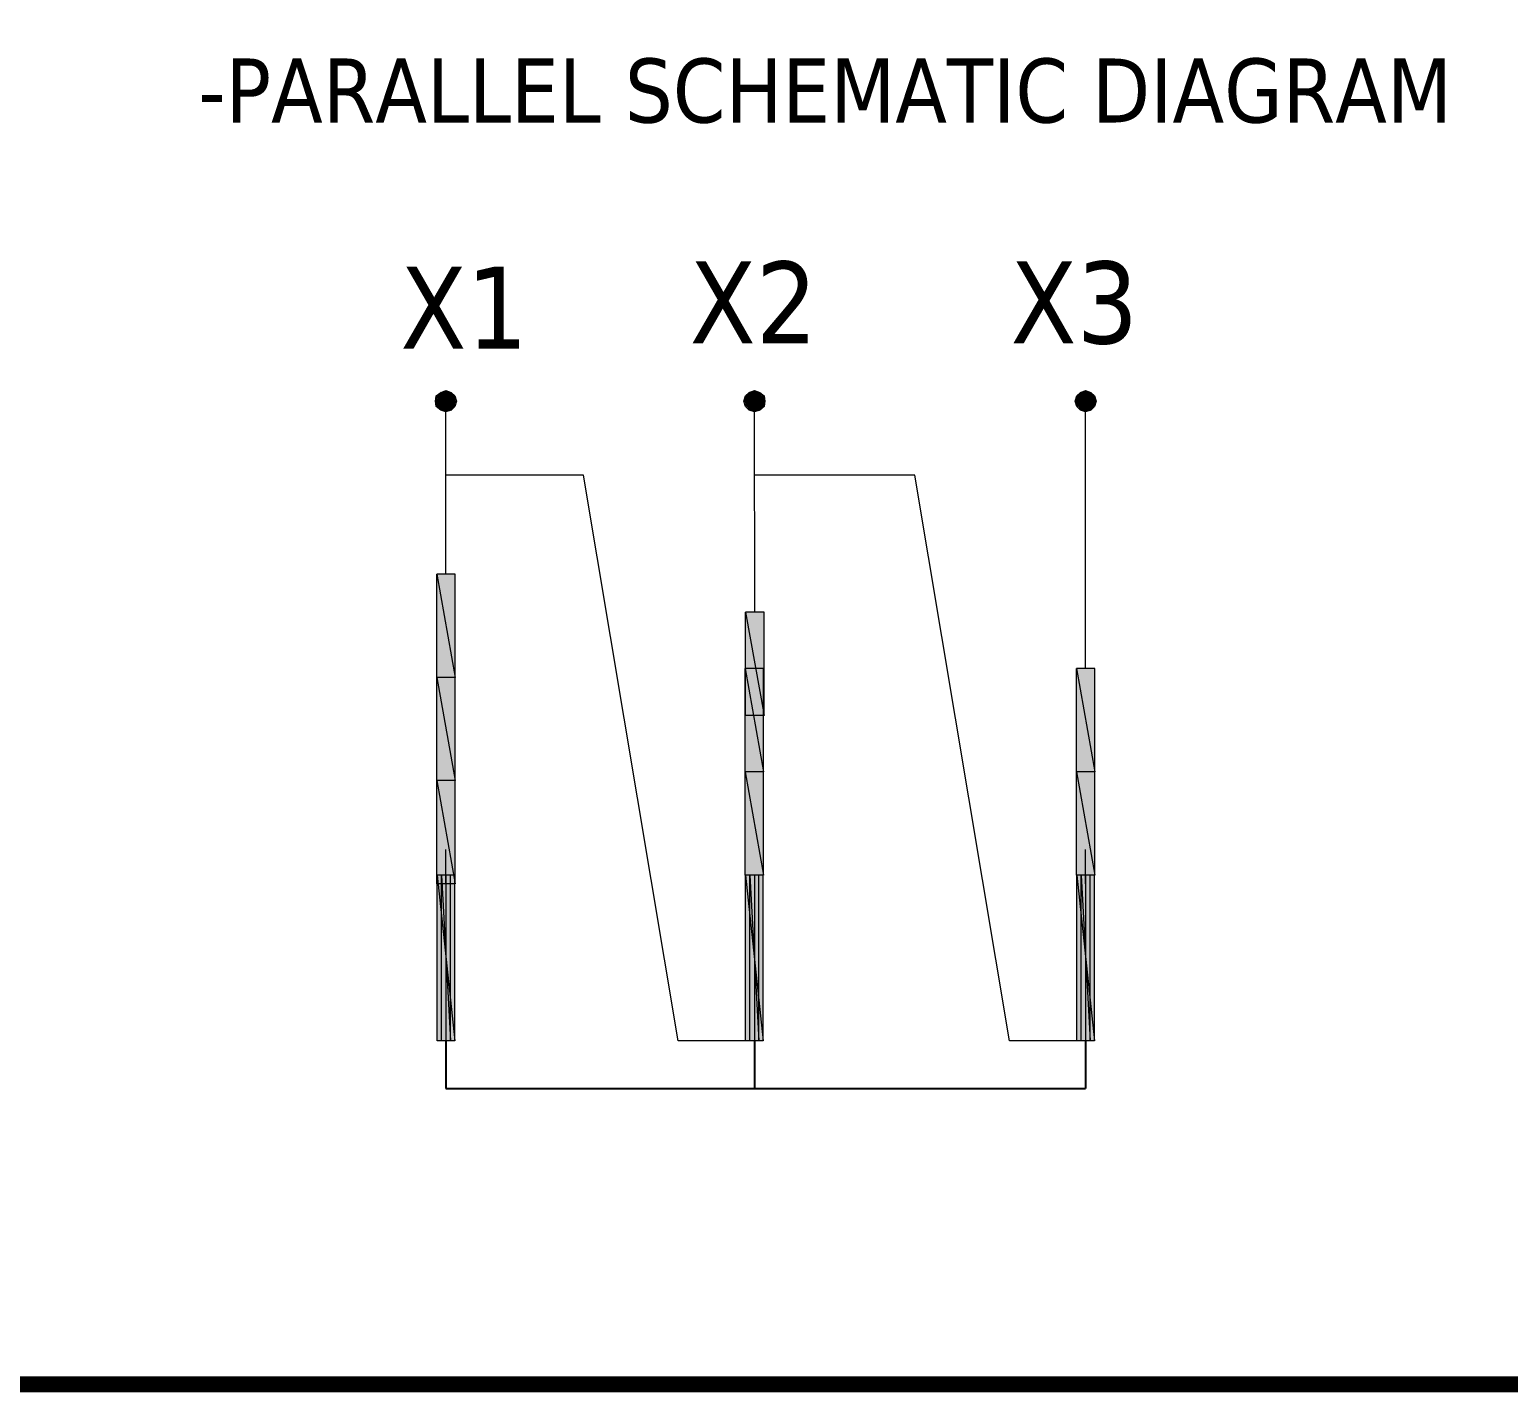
# Model space of a CAD drawing. Header units: millimetres. Extents: x 36873 to 51119, y -3533 to 6541.
# Drawn here: x 43467 to 44557, y -3165 to -2161 of the extents above; entities that cross this region are included whole.
import ezdxf

# ---------------------------------------------------------------- set-up
doc = ezdxf.new("R2010")
doc.units = ezdxf.units.MM
doc.header["$LTSCALE"] = 13
doc.layers.add('1', color=4, linetype='Continuous')
doc.layers.add('标注、文本', color=3, linetype='Continuous', lineweight=25)
doc.layers.add('铁心', color=3, linetype='Continuous', lineweight=0)
doc.styles.add('Tahoma_txtstyle_30.40_0_0', font='tahoma.ttf')

msp = doc.modelspace()

# ---------------------------------------------------------------- hatches: boundary and pattern name
at = {"layer": '铁心'}
h = msp.add_hatch(color=256, dxfattribs=at)
h.paths.add_polyline_path([(43766.459, -2431.084), (43768.41, -2432.385), (43765.809, -2434.986)])
h.paths.add_polyline_path([(43768.41, -2432.385), (43765.809, -2434.986), (43767.759, -2434.986)])
h.paths.add_polyline_path([(43765.809, -2434.986), (43767.759, -2434.986), (43766.459, -2438.887)])
h.paths.add_polyline_path([(43767.759, -2434.986), (43766.459, -2438.887), (43768.41, -2437.587)])
h.paths.add_polyline_path([(43766.459, -2438.887), (43768.41, -2437.587), (43769.71, -2441.488)])
h.paths.add_polyline_path([(43768.41, -2437.587), (43769.71, -2441.488), (43771.011, -2439.538)])
h.paths.add_polyline_path([(43769.71, -2441.488), (43771.011, -2439.538), (43773.611, -2442.789)])
h.paths.add_polyline_path([(43771.011, -2439.538), (43773.611, -2442.789), (43773.611, -2440.188)])
h.paths.add_polyline_path([(43773.611, -2442.789), (43773.611, -2440.188), (43777.513, -2441.488)])
h.paths.add_polyline_path([(43773.611, -2440.188), (43777.513, -2441.488), (43776.212, -2439.538)])
h.paths.add_polyline_path([(43777.513, -2441.488), (43776.212, -2439.538), (43780.114, -2438.887)])
h.paths.add_polyline_path([(43776.212, -2439.538), (43780.114, -2438.887), (43778.163, -2437.587)])
h.paths.add_polyline_path([(43780.114, -2438.887), (43778.163, -2437.587), (43781.414, -2434.986)])
h.paths.add_polyline_path([(43778.163, -2437.587), (43781.414, -2434.986), (43778.813, -2434.986)])
h.paths.add_polyline_path([(43781.414, -2434.986), (43778.813, -2434.986), (43780.114, -2431.084)])
h.paths.add_polyline_path([(43778.813, -2434.986), (43780.114, -2431.084), (43778.163, -2432.385)])
h.paths.add_polyline_path([(43780.114, -2431.084), (43778.163, -2432.385), (43777.513, -2428.483)])
h.paths.add_polyline_path([(43778.163, -2432.385), (43777.513, -2428.483), (43776.212, -2430.434)])
h.paths.add_polyline_path([(43777.513, -2428.483), (43776.212, -2430.434), (43773.611, -2427.183)])
h.paths.add_polyline_path([(43776.212, -2430.434), (43773.611, -2427.183), (43773.611, -2429.134)])
h.paths.add_polyline_path([(43773.611, -2427.183), (43773.611, -2429.134), (43769.71, -2428.483)])
h.paths.add_polyline_path([(43773.611, -2429.134), (43769.71, -2428.483), (43771.011, -2430.434)])
h.paths.add_polyline_path([(43769.71, -2428.483), (43771.011, -2430.434), (43766.459, -2431.084)])
h.paths.add_polyline_path([(43771.011, -2430.434), (43766.459, -2431.084), (43768.41, -2432.385)])
h = msp.add_hatch(color=256, dxfattribs=at)
h.paths.add_polyline_path([(43779.464, -2438.237), (43778.163, -2437.587), (43780.114, -2434.986)])
h.paths.add_polyline_path([(43778.163, -2437.587), (43780.114, -2434.986), (43778.813, -2434.986)])
h.paths.add_polyline_path([(43780.114, -2434.986), (43778.813, -2434.986), (43779.464, -2431.084)])
h.paths.add_polyline_path([(43778.813, -2434.986), (43779.464, -2431.084), (43778.163, -2432.385)])
h.paths.add_polyline_path([(43779.464, -2431.084), (43778.163, -2432.385), (43776.863, -2429.134)])
h.paths.add_polyline_path([(43778.163, -2432.385), (43776.863, -2429.134), (43776.212, -2429.784)])
h.paths.add_polyline_path([(43776.863, -2429.134), (43776.212, -2429.784), (43773.611, -2427.833)])
h.paths.add_polyline_path([(43776.212, -2429.784), (43773.611, -2427.833), (43773.611, -2429.134)])
h.paths.add_polyline_path([(43773.611, -2427.833), (43773.611, -2429.134), (43769.71, -2429.134)])
h.paths.add_polyline_path([(43773.611, -2429.134), (43769.71, -2429.134), (43770.36, -2429.784)])
h.paths.add_polyline_path([(43769.71, -2429.134), (43770.36, -2429.784), (43767.109, -2431.084)])
h.paths.add_polyline_path([(43770.36, -2429.784), (43767.109, -2431.084), (43768.41, -2432.385)])
h.paths.add_polyline_path([(43767.109, -2431.084), (43768.41, -2432.385), (43766.459, -2434.986)])
h.paths.add_polyline_path([(43768.41, -2432.385), (43766.459, -2434.986), (43767.759, -2434.986)])
h.paths.add_polyline_path([(43766.459, -2434.986), (43767.759, -2434.986), (43767.109, -2438.237)])
h.paths.add_polyline_path([(43767.759, -2434.986), (43767.109, -2438.237), (43768.41, -2437.587)])
h.paths.add_polyline_path([(43767.109, -2438.237), (43768.41, -2437.587), (43769.71, -2440.838)])
h.paths.add_polyline_path([(43768.41, -2437.587), (43769.71, -2440.838), (43770.36, -2439.538)])
h.paths.add_polyline_path([(43769.71, -2440.838), (43770.36, -2439.538), (43773.611, -2442.138)])
h.paths.add_polyline_path([(43770.36, -2439.538), (43773.611, -2442.138), (43773.611, -2440.188)])
h.paths.add_polyline_path([(43773.611, -2442.138), (43773.611, -2440.188), (43776.863, -2440.838)])
h.paths.add_polyline_path([(43773.611, -2440.188), (43776.863, -2440.838), (43776.212, -2439.538)])
h.paths.add_polyline_path([(43776.863, -2440.838), (43776.212, -2439.538), (43779.464, -2438.237)])
h.paths.add_polyline_path([(43776.212, -2439.538), (43779.464, -2438.237), (43778.163, -2437.587)])
h = msp.add_hatch(color=256, dxfattribs=at)
h.paths.add_polyline_path([(43767.759, -2431.735), (43778.813, -2431.735), (43770.36, -2429.784)])
h.paths.add_polyline_path([(43778.813, -2431.735), (43770.36, -2429.784), (43776.863, -2429.784)])
h = msp.add_hatch(color=256, dxfattribs=at)
h.paths.add_polyline_path([(43994.476, -2431.084), (43996.427, -2432.385), (43993.176, -2434.986)])
h.paths.add_polyline_path([(43996.427, -2432.385), (43993.176, -2434.986), (43995.777, -2434.986)])
h.paths.add_polyline_path([(43993.176, -2434.986), (43995.777, -2434.986), (43994.476, -2438.887)])
h.paths.add_polyline_path([(43995.777, -2434.986), (43994.476, -2438.887), (43996.427, -2437.587)])
h.paths.add_polyline_path([(43994.476, -2438.887), (43996.427, -2437.587), (43997.077, -2441.488)])
h.paths.add_polyline_path([(43996.427, -2437.587), (43997.077, -2441.488), (43998.378, -2439.538)])
h.paths.add_polyline_path([(43997.077, -2441.488), (43998.378, -2439.538), (44000.979, -2442.789)])
h.paths.add_polyline_path([(43998.378, -2439.538), (44000.979, -2442.789), (44000.979, -2440.188)])
h.paths.add_polyline_path([(44000.979, -2442.789), (44000.979, -2440.188), (44004.88, -2441.488)])
h.paths.add_polyline_path([(44000.979, -2440.188), (44004.88, -2441.488), (44004.23, -2439.538)])
h.paths.add_polyline_path([(44004.88, -2441.488), (44004.23, -2439.538), (44008.131, -2438.887)])
h.paths.add_polyline_path([(44004.23, -2439.538), (44008.131, -2438.887), (44006.181, -2437.587)])
h.paths.add_polyline_path([(44008.131, -2438.887), (44006.181, -2437.587), (44008.781, -2434.986)])
h.paths.add_polyline_path([(44006.181, -2437.587), (44008.781, -2434.986), (44006.831, -2434.986)])
h.paths.add_polyline_path([(44008.781, -2434.986), (44006.831, -2434.986), (44008.131, -2431.084)])
h.paths.add_polyline_path([(44006.831, -2434.986), (44008.131, -2431.084), (44006.181, -2432.385)])
h.paths.add_polyline_path([(44008.131, -2431.084), (44006.181, -2432.385), (44004.88, -2428.483)])
h.paths.add_polyline_path([(44006.181, -2432.385), (44004.88, -2428.483), (44004.23, -2430.434)])
h.paths.add_polyline_path([(44004.88, -2428.483), (44004.23, -2430.434), (44000.979, -2427.183)])
h.paths.add_polyline_path([(44004.23, -2430.434), (44000.979, -2427.183), (44000.979, -2429.134)])
h.paths.add_polyline_path([(44000.979, -2427.183), (44000.979, -2429.134), (43997.077, -2428.483)])
h.paths.add_polyline_path([(44000.979, -2429.134), (43997.077, -2428.483), (43998.378, -2430.434)])
h.paths.add_polyline_path([(43997.077, -2428.483), (43998.378, -2430.434), (43994.476, -2431.084)])
h.paths.add_polyline_path([(43998.378, -2430.434), (43994.476, -2431.084), (43996.427, -2432.385)])
h = msp.add_hatch(color=256, dxfattribs=at)
h.paths.add_polyline_path([(44007.481, -2438.237), (44006.181, -2437.587), (44008.131, -2434.986)])
h.paths.add_polyline_path([(44006.181, -2437.587), (44008.131, -2434.986), (44006.831, -2434.986)])
h.paths.add_polyline_path([(44008.131, -2434.986), (44006.831, -2434.986), (44007.481, -2431.084)])
h.paths.add_polyline_path([(44006.831, -2434.986), (44007.481, -2431.084), (44006.181, -2432.385)])
h.paths.add_polyline_path([(44007.481, -2431.084), (44006.181, -2432.385), (44004.88, -2429.134)])
h.paths.add_polyline_path([(44006.181, -2432.385), (44004.88, -2429.134), (44004.23, -2429.784)])
h.paths.add_polyline_path([(44004.88, -2429.134), (44004.23, -2429.784), (44000.979, -2427.833)])
h.paths.add_polyline_path([(44004.23, -2429.784), (44000.979, -2427.833), (44000.979, -2429.134)])
h.paths.add_polyline_path([(44000.979, -2427.833), (44000.979, -2429.134), (43997.727, -2429.134)])
h.paths.add_polyline_path([(44000.979, -2429.134), (43997.727, -2429.134), (43998.378, -2429.784)])
h.paths.add_polyline_path([(43997.727, -2429.134), (43998.378, -2429.784), (43995.126, -2431.084)])
h.paths.add_polyline_path([(43998.378, -2429.784), (43995.126, -2431.084), (43996.427, -2432.385)])
h.paths.add_polyline_path([(43995.126, -2431.084), (43996.427, -2432.385), (43994.476, -2434.986)])
h.paths.add_polyline_path([(43996.427, -2432.385), (43994.476, -2434.986), (43995.777, -2434.986)])
h.paths.add_polyline_path([(43994.476, -2434.986), (43995.777, -2434.986), (43995.126, -2438.237)])
h.paths.add_polyline_path([(43995.777, -2434.986), (43995.126, -2438.237), (43996.427, -2437.587)])
h.paths.add_polyline_path([(43995.126, -2438.237), (43996.427, -2437.587), (43997.727, -2440.838)])
h.paths.add_polyline_path([(43996.427, -2437.587), (43997.727, -2440.838), (43998.378, -2439.538)])
h.paths.add_polyline_path([(43997.727, -2440.838), (43998.378, -2439.538), (44000.979, -2442.138)])
h.paths.add_polyline_path([(43998.378, -2439.538), (44000.979, -2442.138), (44000.979, -2440.188)])
h.paths.add_polyline_path([(44000.979, -2442.138), (44000.979, -2440.188), (44004.88, -2440.838)])
h.paths.add_polyline_path([(44000.979, -2440.188), (44004.88, -2440.838), (44004.23, -2439.538)])
h.paths.add_polyline_path([(44004.88, -2440.838), (44004.23, -2439.538), (44007.481, -2438.237)])
h.paths.add_polyline_path([(44004.23, -2439.538), (44007.481, -2438.237), (44006.181, -2437.587)])
h = msp.add_hatch(color=256, dxfattribs=at)
h.paths.add_polyline_path([(43995.777, -2431.735), (44006.831, -2431.735), (43997.727, -2429.784)])
h.paths.add_polyline_path([(44006.831, -2431.735), (43997.727, -2429.784), (44004.23, -2429.784)])
h = msp.add_hatch(color=256, dxfattribs=at)
h.paths.add_polyline_path([(44238.706, -2431.084), (44240.657, -2432.385), (44237.405, -2434.986)])
h.paths.add_polyline_path([(44240.657, -2432.385), (44237.405, -2434.986), (44240.006, -2434.986)])
h.paths.add_polyline_path([(44237.405, -2434.986), (44240.006, -2434.986), (44238.706, -2438.887)])
h.paths.add_polyline_path([(44240.006, -2434.986), (44238.706, -2438.887), (44240.657, -2437.587)])
h.paths.add_polyline_path([(44238.706, -2438.887), (44240.657, -2437.587), (44241.307, -2441.488)])
h.paths.add_polyline_path([(44240.657, -2437.587), (44241.307, -2441.488), (44242.607, -2439.538)])
h.paths.add_polyline_path([(44241.307, -2441.488), (44242.607, -2439.538), (44245.208, -2442.789)])
h.paths.add_polyline_path([(44242.607, -2439.538), (44245.208, -2442.789), (44245.208, -2440.188)])
h.paths.add_polyline_path([(44245.208, -2442.789), (44245.208, -2440.188), (44249.11, -2441.488)])
h.paths.add_polyline_path([(44245.208, -2440.188), (44249.11, -2441.488), (44247.809, -2439.538)])
h.paths.add_polyline_path([(44249.11, -2441.488), (44247.809, -2439.538), (44251.711, -2438.887)])
h.paths.add_polyline_path([(44247.809, -2439.538), (44251.711, -2438.887), (44249.76, -2437.587)])
h.paths.add_polyline_path([(44251.711, -2438.887), (44249.76, -2437.587), (44253.011, -2434.986)])
h.paths.add_polyline_path([(44249.76, -2437.587), (44253.011, -2434.986), (44250.41, -2434.986)])
h.paths.add_polyline_path([(44253.011, -2434.986), (44250.41, -2434.986), (44251.711, -2431.084)])
h.paths.add_polyline_path([(44250.41, -2434.986), (44251.711, -2431.084), (44249.76, -2432.385)])
h.paths.add_polyline_path([(44251.711, -2431.084), (44249.76, -2432.385), (44249.11, -2428.483)])
h.paths.add_polyline_path([(44249.76, -2432.385), (44249.11, -2428.483), (44247.809, -2430.434)])
h.paths.add_polyline_path([(44249.11, -2428.483), (44247.809, -2430.434), (44245.208, -2427.183)])
h.paths.add_polyline_path([(44247.809, -2430.434), (44245.208, -2427.183), (44245.208, -2429.134)])
h.paths.add_polyline_path([(44245.208, -2427.183), (44245.208, -2429.134), (44241.307, -2428.483)])
h.paths.add_polyline_path([(44245.208, -2429.134), (44241.307, -2428.483), (44242.607, -2430.434)])
h.paths.add_polyline_path([(44241.307, -2428.483), (44242.607, -2430.434), (44238.706, -2431.084)])
h.paths.add_polyline_path([(44242.607, -2430.434), (44238.706, -2431.084), (44240.657, -2432.385)])
h = msp.add_hatch(color=256, dxfattribs=at)
h.paths.add_polyline_path([(44251.06, -2438.237), (44249.76, -2437.587), (44252.361, -2434.986)])
h.paths.add_polyline_path([(44249.76, -2437.587), (44252.361, -2434.986), (44251.06, -2434.986)])
h.paths.add_polyline_path([(44252.361, -2434.986), (44251.06, -2434.986), (44251.06, -2431.084)])
h.paths.add_polyline_path([(44251.06, -2434.986), (44251.06, -2431.084), (44249.76, -2432.385)])
h.paths.add_polyline_path([(44251.06, -2431.084), (44249.76, -2432.385), (44248.459, -2429.134)])
h.paths.add_polyline_path([(44249.76, -2432.385), (44248.459, -2429.134), (44247.809, -2429.784)])
h.paths.add_polyline_path([(44248.459, -2429.134), (44247.809, -2429.784), (44245.208, -2427.833)])
h.paths.add_polyline_path([(44247.809, -2429.784), (44245.208, -2427.833), (44245.208, -2429.134)])
h.paths.add_polyline_path([(44245.208, -2427.833), (44245.208, -2429.134), (44241.957, -2429.134)])
h.paths.add_polyline_path([(44245.208, -2429.134), (44241.957, -2429.134), (44242.607, -2429.784)])
h.paths.add_polyline_path([(44241.957, -2429.134), (44242.607, -2429.784), (44239.356, -2431.084)])
h.paths.add_polyline_path([(44242.607, -2429.784), (44239.356, -2431.084), (44240.657, -2432.385)])
h.paths.add_polyline_path([(44239.356, -2431.084), (44240.657, -2432.385), (44238.056, -2434.986)])
h.paths.add_polyline_path([(44240.657, -2432.385), (44238.056, -2434.986), (44239.356, -2434.986)])
h.paths.add_polyline_path([(44238.056, -2434.986), (44239.356, -2434.986), (44239.356, -2438.237)])
h.paths.add_polyline_path([(44239.356, -2434.986), (44239.356, -2438.237), (44240.657, -2437.587)])
h.paths.add_polyline_path([(44239.356, -2438.237), (44240.657, -2437.587), (44241.957, -2440.838)])
h.paths.add_polyline_path([(44240.657, -2437.587), (44241.957, -2440.838), (44242.607, -2439.538)])
h.paths.add_polyline_path([(44241.957, -2440.838), (44242.607, -2439.538), (44245.208, -2442.138)])
h.paths.add_polyline_path([(44242.607, -2439.538), (44245.208, -2442.138), (44245.208, -2440.188)])
h.paths.add_polyline_path([(44245.208, -2442.138), (44245.208, -2440.188), (44248.459, -2440.838)])
h.paths.add_polyline_path([(44245.208, -2440.188), (44248.459, -2440.838), (44247.809, -2439.538)])
h.paths.add_polyline_path([(44248.459, -2440.838), (44247.809, -2439.538), (44251.06, -2438.237)])
h.paths.add_polyline_path([(44247.809, -2439.538), (44251.06, -2438.237), (44249.76, -2437.587)])
h = msp.add_hatch(color=256, dxfattribs=at)
h.paths.add_polyline_path([(44240.006, -2431.735), (44250.41, -2431.735), (44241.957, -2429.784)])
h.paths.add_polyline_path([(44250.41, -2431.735), (44241.957, -2429.784), (44248.459, -2429.784)])
h = msp.add_hatch(color=256, dxfattribs=at)
h.paths.add_polyline_path([(43767.109, -2434.986), (43779.464, -2434.986), (43767.759, -2431.735)])
h.paths.add_polyline_path([(43779.464, -2434.986), (43767.759, -2431.735), (43778.813, -2431.735)])
h = msp.add_hatch(color=256, dxfattribs=at)
h.paths.add_polyline_path([(43767.759, -2438.237), (43778.813, -2438.237), (43767.109, -2434.986)])
h.paths.add_polyline_path([(43778.813, -2438.237), (43767.109, -2434.986), (43779.464, -2434.986)])
h = msp.add_hatch(color=256, dxfattribs=at)
h.paths.add_polyline_path([(43767.759, -2438.237), (43770.36, -2440.188), (43776.863, -2440.188)])
h.paths.add_polyline_path([(43770.36, -2440.188), (43776.863, -2440.188), (43773.611, -2441.488)])
h = msp.add_hatch(color=256, dxfattribs=at)
h.paths.add_polyline_path([(43995.126, -2434.986), (44007.481, -2434.986), (43995.777, -2431.735)])
h.paths.add_polyline_path([(44007.481, -2434.986), (43995.777, -2431.735), (44006.831, -2431.735)])
h = msp.add_hatch(color=256, dxfattribs=at)
h.paths.add_polyline_path([(43995.777, -2438.237), (44006.831, -2438.237), (43995.126, -2434.986)])
h.paths.add_polyline_path([(44006.831, -2438.237), (43995.126, -2434.986), (44007.481, -2434.986)])
h = msp.add_hatch(color=256, dxfattribs=at)
h.paths.add_polyline_path([(43995.777, -2438.237), (43997.727, -2440.188), (44004.23, -2440.188)])
h.paths.add_polyline_path([(43997.727, -2440.188), (44004.23, -2440.188), (44000.979, -2441.488)])
h = msp.add_hatch(color=256, dxfattribs=at)
h.paths.add_polyline_path([(44238.706, -2434.986), (44251.711, -2434.986), (44240.006, -2431.735)])
h.paths.add_polyline_path([(44251.711, -2434.986), (44240.006, -2431.735), (44250.41, -2431.735)])
h = msp.add_hatch(color=256, dxfattribs=at)
h.paths.add_polyline_path([(44240.006, -2438.237), (44250.41, -2438.237), (44238.706, -2434.986)])
h.paths.add_polyline_path([(44250.41, -2438.237), (44238.706, -2434.986), (44251.711, -2434.986)])
h = msp.add_hatch(color=256, dxfattribs=at)
h.paths.add_polyline_path([(44240.006, -2438.237), (44241.957, -2440.188), (44248.459, -2440.188)])
h.paths.add_polyline_path([(44241.957, -2440.188), (44248.459, -2440.188), (44245.208, -2441.488)])
h = msp.add_hatch(color=256, dxfattribs=at)
h.paths.add_polyline_path([(43780.439, -2562.433), (43766.784, -2562.433), (43780.439, -2638.511)])
h.paths.add_polyline_path([(43766.784, -2562.433), (43780.439, -2638.511), (43766.784, -2638.511)])
h = msp.add_hatch(color=256, dxfattribs=at)
h.paths.add_polyline_path([(44008.131, -2590.393), (43994.476, -2590.393), (44008.131, -2666.471)])
h.paths.add_polyline_path([(43994.476, -2590.393), (44008.131, -2666.471), (43994.476, -2666.471)])
h = msp.add_hatch(color=256, dxfattribs=at)
h.paths.add_polyline_path([(44007.806, -2632.009), (43994.151, -2632.009), (44007.806, -2708.087)])
h.paths.add_polyline_path([(43994.151, -2632.009), (44007.806, -2708.087), (43994.151, -2708.087)])
h = msp.add_hatch(color=256, dxfattribs=at)
h.paths.add_polyline_path([(44252.036, -2632.009), (44238.381, -2632.009), (44252.036, -2708.087)])
h.paths.add_polyline_path([(44238.381, -2632.009), (44252.036, -2708.087), (44238.381, -2708.087)])
h = msp.add_hatch(color=256, dxfattribs=at)
h.paths.add_polyline_path([(43780.439, -2638.511), (43766.784, -2638.511), (43780.439, -2714.589)])
h.paths.add_polyline_path([(43766.784, -2638.511), (43780.439, -2714.589), (43766.784, -2714.589)])
h = msp.add_hatch(color=256, dxfattribs=at)
h.paths.add_polyline_path([(43780.439, -2714.589), (43766.784, -2714.589), (43780.439, -2790.667)])
h.paths.add_polyline_path([(43766.784, -2714.589), (43780.439, -2790.667), (43766.784, -2790.667)])
h = msp.add_hatch(color=256, dxfattribs=at)
h.paths.add_polyline_path([(44007.806, -2708.087), (43994.151, -2708.087), (44007.806, -2784.165)])
h.paths.add_polyline_path([(43994.151, -2708.087), (44007.806, -2784.165), (43994.151, -2784.165)])
h = msp.add_hatch(color=256, dxfattribs=at)
h.paths.add_polyline_path([(44252.036, -2708.087), (44238.381, -2708.087), (44252.036, -2784.165)])
h.paths.add_polyline_path([(44238.381, -2708.087), (44252.036, -2784.165), (44238.381, -2784.165)])
h = msp.add_hatch(color=256, dxfattribs=at)
h.paths.add_polyline_path([(43780.114, -2784.165), (43767.109, -2784.165), (43780.114, -2906.41)])
h.paths.add_polyline_path([(43767.109, -2784.165), (43780.114, -2906.41), (43767.109, -2906.41)])
h = msp.add_hatch(color=256, dxfattribs=at)
h.paths.add_polyline_path([(43776.863, -2784.165), (43770.36, -2784.165), (43776.863, -2906.41)])
h.paths.add_polyline_path([(43770.36, -2784.165), (43776.863, -2906.41), (43770.36, -2906.41)])
h = msp.add_hatch(color=256, dxfattribs=at)
h.paths.add_polyline_path([(44007.481, -2784.165), (43994.476, -2784.165), (44007.481, -2906.41)])
h.paths.add_polyline_path([(43994.476, -2784.165), (44007.481, -2906.41), (43994.476, -2906.41)])
h = msp.add_hatch(color=256, dxfattribs=at)
h.paths.add_polyline_path([(44004.23, -2784.165), (43997.727, -2784.165), (44004.23, -2906.41)])
h.paths.add_polyline_path([(43997.727, -2784.165), (44004.23, -2906.41), (43997.727, -2906.41)])
h = msp.add_hatch(color=256, dxfattribs=at)
h.paths.add_polyline_path([(44251.711, -2784.165), (44238.706, -2784.165), (44251.711, -2906.41)])
h.paths.add_polyline_path([(44238.706, -2784.165), (44251.711, -2906.41), (44238.706, -2906.41)])
h = msp.add_hatch(color=256, dxfattribs=at)
h.paths.add_polyline_path([(44248.459, -2784.165), (44241.957, -2784.165), (44248.459, -2906.41)])
h.paths.add_polyline_path([(44241.957, -2784.165), (44248.459, -2906.41), (44241.957, -2906.41)])

# ---------------------------------------------------------------- linework, layer by layer
at = {"layer": '1', "const_width": 11.871}
msp.add_lwpolyline([(37755.09, -3159.479), (50779.53, -3159.479), (50779.53, 6201.837), (37755.09, 6201.837), (37755.09, -3159.479)], dxfattribs=at)
at = {"layer": '标注、文本'}
for p, q in [((43773.611, -2906.41), (43773.611, -2941.407)), ((44000.979, -2906.41), (44000.979, -2941.407)), ((44245.208, -2906.41), (44245.208, -2941.407)), ((43773.611, -2941.407), (44245.208, -2941.407))]:
    msp.add_line(p, q, dxfattribs=at)
at = {"layer": '铁心'}
for points in [[(43766.459, -2431.084), (43768.41, -2432.385), (43765.809, -2434.986), (43766.459, -2431.084)], [(43769.71, -2428.483), (43771.011, -2430.434), (43766.459, -2431.084), (43769.71, -2428.483)], [(43767.109, -2431.084), (43768.41, -2432.385), (43766.459, -2434.986), (43767.109, -2431.084)], [(43769.71, -2429.134), (43770.36, -2429.784), (43767.109, -2431.084), (43769.71, -2429.134)], [(43770.36, -2429.784), (43767.109, -2431.084), (43768.41, -2432.385), (43770.36, -2429.784)], [(43767.759, -2431.735), (43778.813, -2431.735), (43770.36, -2429.784), (43767.759, -2431.735)], [(43773.611, -2427.183), (43773.611, -2429.134), (43769.71, -2428.483), (43773.611, -2427.183)], [(43773.611, -2427.833), (43773.611, -2429.134), (43769.71, -2429.134), (43773.611, -2427.833)], [(43773.611, -2429.134), (43769.71, -2428.483), (43771.011, -2430.434), (43773.611, -2429.134)], [(43773.611, -2429.134), (43769.71, -2429.134), (43770.36, -2429.784), (43773.611, -2429.134)], [(43777.513, -2428.483), (43776.212, -2430.434), (43773.611, -2427.183), (43777.513, -2428.483)], [(43776.212, -2430.434), (43773.611, -2427.183), (43773.611, -2429.134), (43776.212, -2430.434)], [(43776.863, -2429.134), (43776.212, -2429.784), (43773.611, -2427.833), (43776.863, -2429.134)], [(43776.212, -2429.784), (43773.611, -2427.833), (43773.611, -2429.134), (43776.212, -2429.784)], [(43778.163, -2432.385), (43777.513, -2428.483), (43776.212, -2430.434), (43778.163, -2432.385)], [(43778.163, -2432.385), (43776.863, -2429.134), (43776.212, -2429.784), (43778.163, -2432.385)], [(43779.464, -2431.084), (43778.163, -2432.385), (43776.863, -2429.134), (43779.464, -2431.084)], [(43780.114, -2431.084), (43778.163, -2432.385), (43777.513, -2428.483), (43780.114, -2431.084)], [(43778.813, -2434.986), (43779.464, -2431.084), (43778.163, -2432.385), (43778.813, -2434.986)], [(43778.813, -2434.986), (43780.114, -2431.084), (43778.163, -2432.385), (43778.813, -2434.986)], [(43780.114, -2434.986), (43778.813, -2434.986), (43779.464, -2431.084), (43780.114, -2434.986)], [(43781.414, -2434.986), (43778.813, -2434.986), (43780.114, -2431.084), (43781.414, -2434.986)], [(43994.476, -2431.084), (43996.427, -2432.385), (43993.176, -2434.986), (43994.476, -2431.084)], [(43997.077, -2428.483), (43998.378, -2430.434), (43994.476, -2431.084), (43997.077, -2428.483)], [(43995.126, -2431.084), (43996.427, -2432.385), (43994.476, -2434.986), (43995.126, -2431.084)], [(43997.727, -2429.134), (43998.378, -2429.784), (43995.126, -2431.084), (43997.727, -2429.134)], [(43998.378, -2429.784), (43995.126, -2431.084), (43996.427, -2432.385), (43998.378, -2429.784)], [(43995.777, -2431.735), (44006.831, -2431.735), (43997.727, -2429.784), (43995.777, -2431.735)], [(44000.979, -2427.183), (44000.979, -2429.134), (43997.077, -2428.483), (44000.979, -2427.183)], [(44000.979, -2429.134), (43997.077, -2428.483), (43998.378, -2430.434), (44000.979, -2429.134)], [(44000.979, -2427.833), (44000.979, -2429.134), (43997.727, -2429.134), (44000.979, -2427.833)], [(44000.979, -2429.134), (43997.727, -2429.134), (43998.378, -2429.784), (44000.979, -2429.134)], [(44004.88, -2428.483), (44004.23, -2430.434), (44000.979, -2427.183), (44004.88, -2428.483)], [(44004.23, -2430.434), (44000.979, -2427.183), (44000.979, -2429.134), (44004.23, -2430.434)], [(44004.88, -2429.134), (44004.23, -2429.784), (44000.979, -2427.833), (44004.88, -2429.134)], [(44004.23, -2429.784), (44000.979, -2427.833), (44000.979, -2429.134), (44004.23, -2429.784)], [(44006.181, -2432.385), (44004.88, -2428.483), (44004.23, -2430.434), (44006.181, -2432.385)], [(44006.181, -2432.385), (44004.88, -2429.134), (44004.23, -2429.784), (44006.181, -2432.385)], [(44008.131, -2431.084), (44006.181, -2432.385), (44004.88, -2428.483), (44008.131, -2431.084)], [(44007.481, -2431.084), (44006.181, -2432.385), (44004.88, -2429.134), (44007.481, -2431.084)], [(44006.831, -2434.986), (44007.481, -2431.084), (44006.181, -2432.385), (44006.831, -2434.986)], [(44006.831, -2434.986), (44008.131, -2431.084), (44006.181, -2432.385), (44006.831, -2434.986)], [(44008.131, -2434.986), (44006.831, -2434.986), (44007.481, -2431.084), (44008.131, -2434.986)], [(44008.781, -2434.986), (44006.831, -2434.986), (44008.131, -2431.084), (44008.781, -2434.986)], [(44238.706, -2431.084), (44240.657, -2432.385), (44237.405, -2434.986), (44238.706, -2431.084)], [(44239.356, -2431.084), (44240.657, -2432.385), (44238.056, -2434.986), (44239.356, -2431.084)], [(44241.307, -2428.483), (44242.607, -2430.434), (44238.706, -2431.084), (44241.307, -2428.483)], [(44241.957, -2429.134), (44242.607, -2429.784), (44239.356, -2431.084), (44241.957, -2429.134)], [(44242.607, -2429.784), (44239.356, -2431.084), (44240.657, -2432.385), (44242.607, -2429.784)], [(44240.006, -2431.735), (44250.41, -2431.735), (44241.957, -2429.784), (44240.006, -2431.735)], [(44245.208, -2427.183), (44245.208, -2429.134), (44241.307, -2428.483), (44245.208, -2427.183)], [(44245.208, -2429.134), (44241.307, -2428.483), (44242.607, -2430.434), (44245.208, -2429.134)], [(44245.208, -2427.833), (44245.208, -2429.134), (44241.957, -2429.134), (44245.208, -2427.833)], [(44245.208, -2429.134), (44241.957, -2429.134), (44242.607, -2429.784), (44245.208, -2429.134)], [(44249.11, -2428.483), (44247.809, -2430.434), (44245.208, -2427.183), (44249.11, -2428.483)], [(44247.809, -2430.434), (44245.208, -2427.183), (44245.208, -2429.134), (44247.809, -2430.434)], [(44248.459, -2429.134), (44247.809, -2429.784), (44245.208, -2427.833), (44248.459, -2429.134)], [(44247.809, -2429.784), (44245.208, -2427.833), (44245.208, -2429.134), (44247.809, -2429.784)], [(44249.76, -2432.385), (44249.11, -2428.483), (44247.809, -2430.434), (44249.76, -2432.385)], [(44249.76, -2432.385), (44248.459, -2429.134), (44247.809, -2429.784), (44249.76, -2432.385)], [(44251.06, -2431.084), (44249.76, -2432.385), (44248.459, -2429.134), (44251.06, -2431.084)], [(44251.711, -2431.084), (44249.76, -2432.385), (44249.11, -2428.483), (44251.711, -2431.084)], [(44251.06, -2434.986), (44251.06, -2431.084), (44249.76, -2432.385), (44251.06, -2434.986)], [(44250.41, -2434.986), (44251.711, -2431.084), (44249.76, -2432.385), (44250.41, -2434.986)], [(44253.011, -2434.986), (44250.41, -2434.986), (44251.711, -2431.084), (44253.011, -2434.986)], [(44252.361, -2434.986), (44251.06, -2434.986), (44251.06, -2431.084), (44252.361, -2434.986)], [(43768.41, -2432.385), (43765.809, -2434.986), (43767.759, -2434.986), (43768.41, -2432.385)], [(43765.809, -2434.986), (43767.759, -2434.986), (43766.459, -2438.887), (43765.809, -2434.986)], [(43768.41, -2432.385), (43766.459, -2434.986), (43767.759, -2434.986), (43768.41, -2432.385)], [(43766.459, -2434.986), (43767.759, -2434.986), (43767.109, -2438.237), (43766.459, -2434.986)], [(43767.759, -2434.986), (43766.459, -2438.887), (43768.41, -2437.587), (43767.759, -2434.986)], [(43766.459, -2438.887), (43768.41, -2437.587), (43769.71, -2441.488), (43766.459, -2438.887)], [(43767.109, -2434.986), (43779.464, -2434.986), (43767.759, -2431.735), (43767.109, -2434.986)], [(43767.759, -2438.237), (43778.813, -2438.237), (43767.109, -2434.986), (43767.759, -2438.237)], [(43767.759, -2434.986), (43767.109, -2438.237), (43768.41, -2437.587), (43767.759, -2434.986)], [(43767.109, -2438.237), (43768.41, -2437.587), (43769.71, -2440.838), (43767.109, -2438.237)], [(43767.759, -2438.237), (43770.36, -2440.188), (43776.863, -2440.188), (43767.759, -2438.237)], [(43768.41, -2437.587), (43769.71, -2440.838), (43770.36, -2439.538), (43768.41, -2437.587)], [(43768.41, -2437.587), (43769.71, -2441.488), (43771.011, -2439.538), (43768.41, -2437.587)], [(43769.71, -2440.838), (43770.36, -2439.538), (43773.611, -2442.138), (43769.71, -2440.838)], [(43769.71, -2441.488), (43771.011, -2439.538), (43773.611, -2442.789), (43769.71, -2441.488)], [(43770.36, -2439.538), (43773.611, -2442.138), (43773.611, -2440.188), (43770.36, -2439.538)], [(43771.011, -2439.538), (43773.611, -2442.789), (43773.611, -2440.188), (43771.011, -2439.538)], [(43773.611, -2440.188), (43776.863, -2440.838), (43776.212, -2439.538), (43773.611, -2440.188)], [(43773.611, -2440.188), (43777.513, -2441.488), (43776.212, -2439.538), (43773.611, -2440.188)], [(43773.611, -2442.138), (43773.611, -2440.188), (43776.863, -2440.838), (43773.611, -2442.138)], [(43773.611, -2442.789), (43773.611, -2440.188), (43777.513, -2441.488), (43773.611, -2442.789)], [(43773.611, -2562.433), (43773.611, -2441.488)], [(43776.212, -2439.538), (43780.114, -2438.887), (43778.163, -2437.587), (43776.212, -2439.538)], [(43776.863, -2440.838), (43776.212, -2439.538), (43779.464, -2438.237), (43776.863, -2440.838)], [(43777.513, -2441.488), (43776.212, -2439.538), (43780.114, -2438.887), (43777.513, -2441.488)], [(43779.464, -2438.237), (43778.163, -2437.587), (43780.114, -2434.986), (43779.464, -2438.237)], [(43778.163, -2437.587), (43780.114, -2434.986), (43778.813, -2434.986), (43778.163, -2437.587)], [(43780.114, -2438.887), (43778.163, -2437.587), (43781.414, -2434.986), (43780.114, -2438.887)], [(43778.163, -2437.587), (43781.414, -2434.986), (43778.813, -2434.986), (43778.163, -2437.587)], [(43996.427, -2432.385), (43993.176, -2434.986), (43995.777, -2434.986), (43996.427, -2432.385)], [(43993.176, -2434.986), (43995.777, -2434.986), (43994.476, -2438.887), (43993.176, -2434.986)], [(43996.427, -2432.385), (43994.476, -2434.986), (43995.777, -2434.986), (43996.427, -2432.385)], [(43994.476, -2434.986), (43995.777, -2434.986), (43995.126, -2438.237), (43994.476, -2434.986)], [(43995.777, -2434.986), (43994.476, -2438.887), (43996.427, -2437.587), (43995.777, -2434.986)], [(43994.476, -2438.887), (43996.427, -2437.587), (43997.077, -2441.488), (43994.476, -2438.887)], [(43995.126, -2434.986), (44007.481, -2434.986), (43995.777, -2431.735), (43995.126, -2434.986)], [(43995.777, -2438.237), (44006.831, -2438.237), (43995.126, -2434.986), (43995.777, -2438.237)], [(43995.777, -2434.986), (43995.126, -2438.237), (43996.427, -2437.587), (43995.777, -2434.986)], [(43995.126, -2438.237), (43996.427, -2437.587), (43997.727, -2440.838), (43995.126, -2438.237)], [(43995.777, -2438.237), (43997.727, -2440.188), (44004.23, -2440.188), (43995.777, -2438.237)], [(43996.427, -2437.587), (43997.727, -2440.838), (43998.378, -2439.538), (43996.427, -2437.587)], [(43996.427, -2437.587), (43997.077, -2441.488), (43998.378, -2439.538), (43996.427, -2437.587)], [(43997.077, -2441.488), (43998.378, -2439.538), (44000.979, -2442.789), (43997.077, -2441.488)], [(43997.727, -2440.838), (43998.378, -2439.538), (44000.979, -2442.138), (43997.727, -2440.838)], [(43998.378, -2439.538), (44000.979, -2442.138), (44000.979, -2440.188), (43998.378, -2439.538)], [(43998.378, -2439.538), (44000.979, -2442.789), (44000.979, -2440.188), (43998.378, -2439.538)], [(44000.979, -2440.188), (44004.88, -2440.838), (44004.23, -2439.538), (44000.979, -2440.188)], [(44000.979, -2440.188), (44004.88, -2441.488), (44004.23, -2439.538), (44000.979, -2440.188)], [(44000.979, -2442.138), (44000.979, -2440.188), (44004.88, -2440.838), (44000.979, -2442.138)], [(44000.979, -2442.789), (44000.979, -2440.188), (44004.88, -2441.488), (44000.979, -2442.789)], [(44001.304, -2590.393), (44000.979, -2441.488)], [(44004.23, -2439.538), (44008.131, -2438.887), (44006.181, -2437.587), (44004.23, -2439.538)], [(44004.88, -2440.838), (44004.23, -2439.538), (44007.481, -2438.237), (44004.88, -2440.838)], [(44004.88, -2441.488), (44004.23, -2439.538), (44008.131, -2438.887), (44004.88, -2441.488)], [(44007.481, -2438.237), (44006.181, -2437.587), (44008.131, -2434.986), (44007.481, -2438.237)], [(44006.181, -2437.587), (44008.131, -2434.986), (44006.831, -2434.986), (44006.181, -2437.587)], [(44008.131, -2438.887), (44006.181, -2437.587), (44008.781, -2434.986), (44008.131, -2438.887)], [(44006.181, -2437.587), (44008.781, -2434.986), (44006.831, -2434.986), (44006.181, -2437.587)], [(44240.657, -2432.385), (44237.405, -2434.986), (44240.006, -2434.986), (44240.657, -2432.385)], [(44237.405, -2434.986), (44240.006, -2434.986), (44238.706, -2438.887), (44237.405, -2434.986)], [(44240.657, -2432.385), (44238.056, -2434.986), (44239.356, -2434.986), (44240.657, -2432.385)], [(44238.056, -2434.986), (44239.356, -2434.986), (44239.356, -2438.237), (44238.056, -2434.986)], [(44238.706, -2434.986), (44251.711, -2434.986), (44240.006, -2431.735), (44238.706, -2434.986)], [(44240.006, -2438.237), (44250.41, -2438.237), (44238.706, -2434.986), (44240.006, -2438.237)], [(44240.006, -2434.986), (44238.706, -2438.887), (44240.657, -2437.587), (44240.006, -2434.986)], [(44238.706, -2438.887), (44240.657, -2437.587), (44241.307, -2441.488), (44238.706, -2438.887)], [(44239.356, -2434.986), (44239.356, -2438.237), (44240.657, -2437.587), (44239.356, -2434.986)], [(44239.356, -2438.237), (44240.657, -2437.587), (44241.957, -2440.838), (44239.356, -2438.237)], [(44240.006, -2438.237), (44241.957, -2440.188), (44248.459, -2440.188), (44240.006, -2438.237)], [(44240.657, -2437.587), (44241.957, -2440.838), (44242.607, -2439.538), (44240.657, -2437.587)], [(44240.657, -2437.587), (44241.307, -2441.488), (44242.607, -2439.538), (44240.657, -2437.587)], [(44241.307, -2441.488), (44242.607, -2439.538), (44245.208, -2442.789), (44241.307, -2441.488)], [(44241.957, -2440.838), (44242.607, -2439.538), (44245.208, -2442.138), (44241.957, -2440.838)], [(44242.607, -2439.538), (44245.208, -2442.138), (44245.208, -2440.188), (44242.607, -2439.538)], [(44242.607, -2439.538), (44245.208, -2442.789), (44245.208, -2440.188), (44242.607, -2439.538)], [(44245.208, -2440.188), (44248.459, -2440.838), (44247.809, -2439.538), (44245.208, -2440.188)], [(44245.208, -2440.188), (44249.11, -2441.488), (44247.809, -2439.538), (44245.208, -2440.188)], [(44245.208, -2442.138), (44245.208, -2440.188), (44248.459, -2440.838), (44245.208, -2442.138)], [(44245.208, -2442.789), (44245.208, -2440.188), (44249.11, -2441.488), (44245.208, -2442.789)], [(44245.208, -2632.009), (44245.208, -2441.488)], [(44247.809, -2439.538), (44251.711, -2438.887), (44249.76, -2437.587), (44247.809, -2439.538)], [(44248.459, -2440.838), (44247.809, -2439.538), (44251.06, -2438.237), (44248.459, -2440.838)], [(44249.11, -2441.488), (44247.809, -2439.538), (44251.711, -2438.887), (44249.11, -2441.488)], [(44251.06, -2438.237), (44249.76, -2437.587), (44252.361, -2434.986), (44251.06, -2438.237)], [(44249.76, -2437.587), (44252.361, -2434.986), (44251.06, -2434.986), (44249.76, -2437.587)], [(44251.711, -2438.887), (44249.76, -2437.587), (44253.011, -2434.986), (44251.711, -2438.887)], [(44249.76, -2437.587), (44253.011, -2434.986), (44250.41, -2434.986), (44249.76, -2437.587)], [(44000.979, -2906.41), (43944.722, -2906.41), (43875.089, -2489.405), (43773.611, -2489.405)], [(44245.208, -2906.41), (44188.951, -2906.41), (44119.319, -2489.405), (44001.083, -2489.405)], [(43780.439, -2562.433), (43766.784, -2562.433), (43780.439, -2638.511), (43780.439, -2562.433)], [(44008.131, -2590.393), (43994.476, -2590.393), (44008.131, -2666.471), (44008.131, -2590.393)], [(44007.806, -2632.009), (43994.151, -2632.009), (44007.806, -2708.087), (44007.806, -2632.009)], [(44252.036, -2632.009), (44238.381, -2632.009), (44252.036, -2708.087), (44252.036, -2632.009)], [(43780.439, -2638.511), (43766.784, -2638.511), (43780.439, -2714.589), (43780.439, -2638.511)], [(43780.439, -2714.589), (43766.784, -2714.589), (43780.439, -2790.667), (43780.439, -2714.589)], [(44007.806, -2708.087), (43994.151, -2708.087), (44007.806, -2784.165), (44007.806, -2708.087)], [(44252.036, -2708.087), (44238.381, -2708.087), (44252.036, -2784.165), (44252.036, -2708.087)], [(43773.611, -2790.667), (43773.611, -2765.308)], [(44245.208, -2790.667), (44245.208, -2765.308)], [(43780.114, -2784.165), (43767.109, -2784.165), (43780.114, -2906.41), (43780.114, -2784.165)], [(43776.863, -2784.165), (43770.36, -2784.165), (43776.863, -2906.41), (43776.863, -2784.165)], [(43773.611, -2784.165), (43773.611, -2906.41)], [(44007.481, -2784.165), (43994.476, -2784.165), (44007.481, -2906.41), (44007.481, -2784.165)], [(44004.23, -2784.165), (43997.727, -2784.165), (44004.23, -2906.41), (44004.23, -2784.165)], [(44000.979, -2784.165), (44000.979, -2906.41)], [(44251.711, -2784.165), (44238.706, -2784.165), (44251.711, -2906.41), (44251.711, -2784.165)], [(44248.459, -2784.165), (44241.957, -2784.165), (44248.459, -2906.41), (44248.459, -2784.165)], [(44245.208, -2784.165), (44245.208, -2906.41)]]:
    msp.add_lwpolyline(points, dxfattribs=at)
for points in [[(43771.011, -2430.434), (43766.459, -2431.084), (43768.41, -2432.385), (43771.011, -2430.434)], [(43773.611, -2428.483), (43770.36, -2429.784), (43776.863, -2429.784)], [(43778.813, -2431.735), (43770.36, -2429.784), (43776.863, -2429.784), (43778.813, -2431.735)], [(43998.378, -2430.434), (43994.476, -2431.084), (43996.427, -2432.385), (43998.378, -2430.434)], [(44000.979, -2428.483), (43997.727, -2429.784), (44004.23, -2429.784)], [(44006.831, -2431.735), (43997.727, -2429.784), (44004.23, -2429.784), (44006.831, -2431.735)], [(44242.607, -2430.434), (44238.706, -2431.084), (44240.657, -2432.385), (44242.607, -2430.434)], [(44245.208, -2428.483), (44241.957, -2429.784), (44248.459, -2429.784)], [(44250.41, -2431.735), (44241.957, -2429.784), (44248.459, -2429.784), (44250.41, -2431.735)], [(43778.813, -2438.237), (43767.109, -2434.986), (43779.464, -2434.986), (43778.813, -2438.237)], [(43779.464, -2434.986), (43767.759, -2431.735), (43778.813, -2431.735), (43779.464, -2434.986)], [(43767.759, -2438.237), (43778.813, -2438.237), (43776.863, -2440.188)], [(43770.36, -2440.188), (43776.863, -2440.188), (43773.611, -2441.488), (43770.36, -2440.188)], [(43776.212, -2439.538), (43779.464, -2438.237), (43778.163, -2437.587), (43776.212, -2439.538)], [(44006.831, -2438.237), (43995.126, -2434.986), (44007.481, -2434.986), (44006.831, -2438.237)], [(44007.481, -2434.986), (43995.777, -2431.735), (44006.831, -2431.735), (44007.481, -2434.986)], [(43995.777, -2438.237), (44006.831, -2438.237), (44004.23, -2440.188)], [(43997.727, -2440.188), (44004.23, -2440.188), (44000.979, -2441.488), (43997.727, -2440.188)], [(44004.23, -2439.538), (44007.481, -2438.237), (44006.181, -2437.587), (44004.23, -2439.538)], [(44250.41, -2438.237), (44238.706, -2434.986), (44251.711, -2434.986), (44250.41, -2438.237)], [(44251.711, -2434.986), (44240.006, -2431.735), (44250.41, -2431.735), (44251.711, -2434.986)], [(44240.006, -2438.237), (44250.41, -2438.237), (44248.459, -2440.188)], [(44241.957, -2440.188), (44248.459, -2440.188), (44245.208, -2441.488), (44241.957, -2440.188)], [(44247.809, -2439.538), (44251.06, -2438.237), (44249.76, -2437.587), (44247.809, -2439.538)], [(43766.784, -2562.433), (43780.439, -2638.511), (43766.784, -2638.511), (43766.784, -2562.433)], [(43994.476, -2590.393), (44008.131, -2666.471), (43994.476, -2666.471), (43994.476, -2590.393)], [(43994.151, -2632.009), (44007.806, -2708.087), (43994.151, -2708.087), (43994.151, -2632.009)], [(44238.381, -2632.009), (44252.036, -2708.087), (44238.381, -2708.087), (44238.381, -2632.009)], [(43766.784, -2638.511), (43780.439, -2714.589), (43766.784, -2714.589), (43766.784, -2638.511)], [(43766.784, -2714.589), (43780.439, -2790.667), (43766.784, -2790.667), (43766.784, -2714.589)], [(43994.151, -2708.087), (44007.806, -2784.165), (43994.151, -2784.165), (43994.151, -2708.087)], [(44238.381, -2708.087), (44252.036, -2784.165), (44238.381, -2784.165), (44238.381, -2708.087)], [(43767.109, -2784.165), (43780.114, -2906.41), (43767.109, -2906.41), (43767.109, -2784.165)], [(43770.36, -2784.165), (43776.863, -2906.41), (43770.36, -2906.41), (43770.36, -2784.165)], [(43994.476, -2784.165), (44007.481, -2906.41), (43994.476, -2906.41), (43994.476, -2784.165)], [(43997.727, -2784.165), (44004.23, -2906.41), (43997.727, -2906.41), (43997.727, -2784.165)], [(44238.706, -2784.165), (44251.711, -2906.41), (44238.706, -2906.41), (44238.706, -2784.165)], [(44241.957, -2784.165), (44248.459, -2906.41), (44241.957, -2906.41), (44241.957, -2784.165)]]:
    msp.add_lwpolyline(points, close=True, dxfattribs=at)
for points in [[(43773.611, -2428.483), (43770.36, -2429.784), (43776.863, -2429.784)], [(44000.979, -2428.483), (43997.727, -2429.784), (44004.23, -2429.784)], [(44245.208, -2428.483), (44241.957, -2429.784), (44248.459, -2429.784)], [(43767.759, -2438.237), (43778.813, -2438.237), (43776.863, -2440.188)], [(43995.777, -2438.237), (44006.831, -2438.237), (44004.23, -2440.188)], [(44240.006, -2438.237), (44250.41, -2438.237), (44248.459, -2440.188)]]:
    msp.add_solid(points, dxfattribs=at)

# ---------------------------------------------------------------- texts
at = {"layer": '铁心', "style": 'Tahoma_txtstyle_30.40_0_0'}
for s, height, p in [('-PARALLEL SCHEMATIC DIAGRAM ', 47.20215, (43591.014, -2229.603)), ('X2', 60.4188, (43953.228, -2392.417)), ('X3', 60.4188, (44189.767, -2392.417)), ('X1', 60.4188, (43739.943, -2396.274))]:
    msp.add_text(s, height=height, dxfattribs=at).set_placement(p)

doc.saveas('drawing.dxf')
